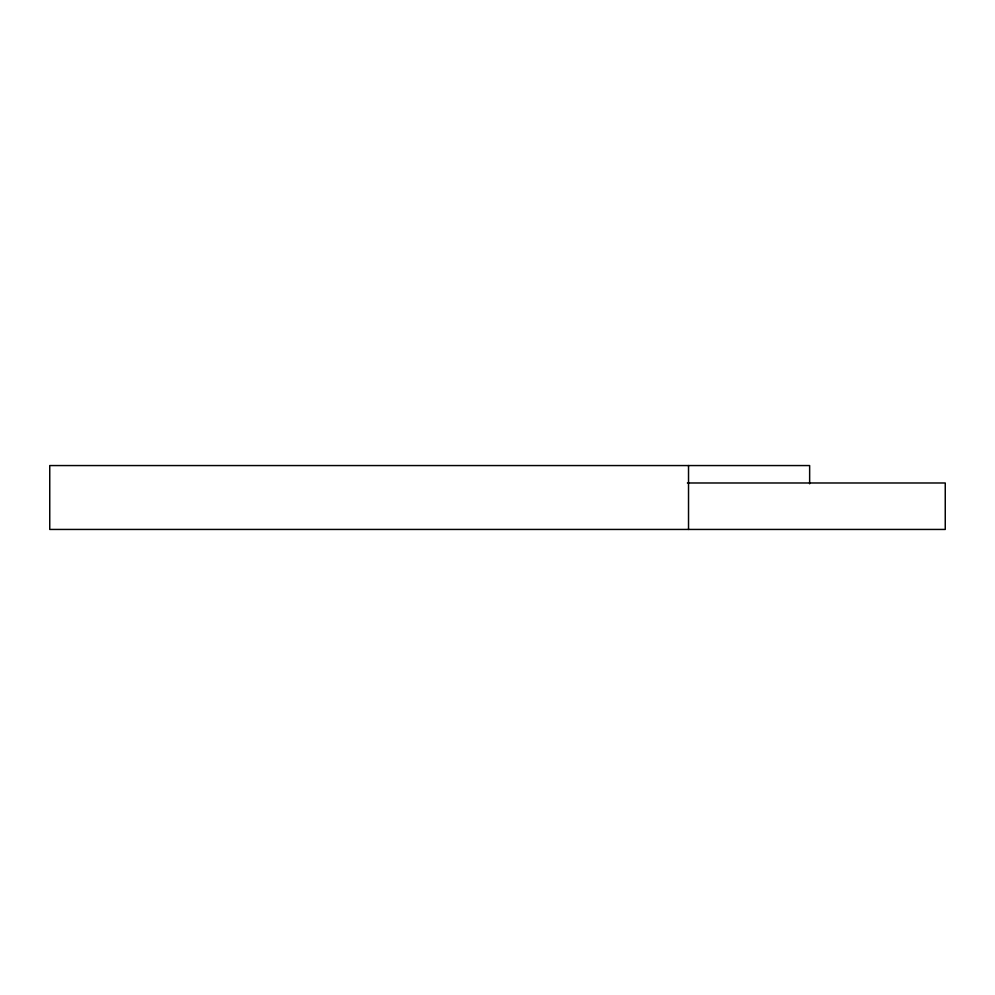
<?xml version="1.0" encoding="UTF-8"?>
<svg xmlns="http://www.w3.org/2000/svg" width="995" height="995" viewBox="0 0 995 995"><rect width="100%" height="100%" fill="white"/><g stroke="black" fill="none" stroke-linecap="round" stroke-linejoin="round"><path stroke-width="1.49" d="M687.383 482.985L945.25 482.985L945.25 529.439L49.75 529.439L49.75 465.56L809.644 465.56L809.644 483.806M688.528 465.56L688.528 529.439"/></g></svg>
